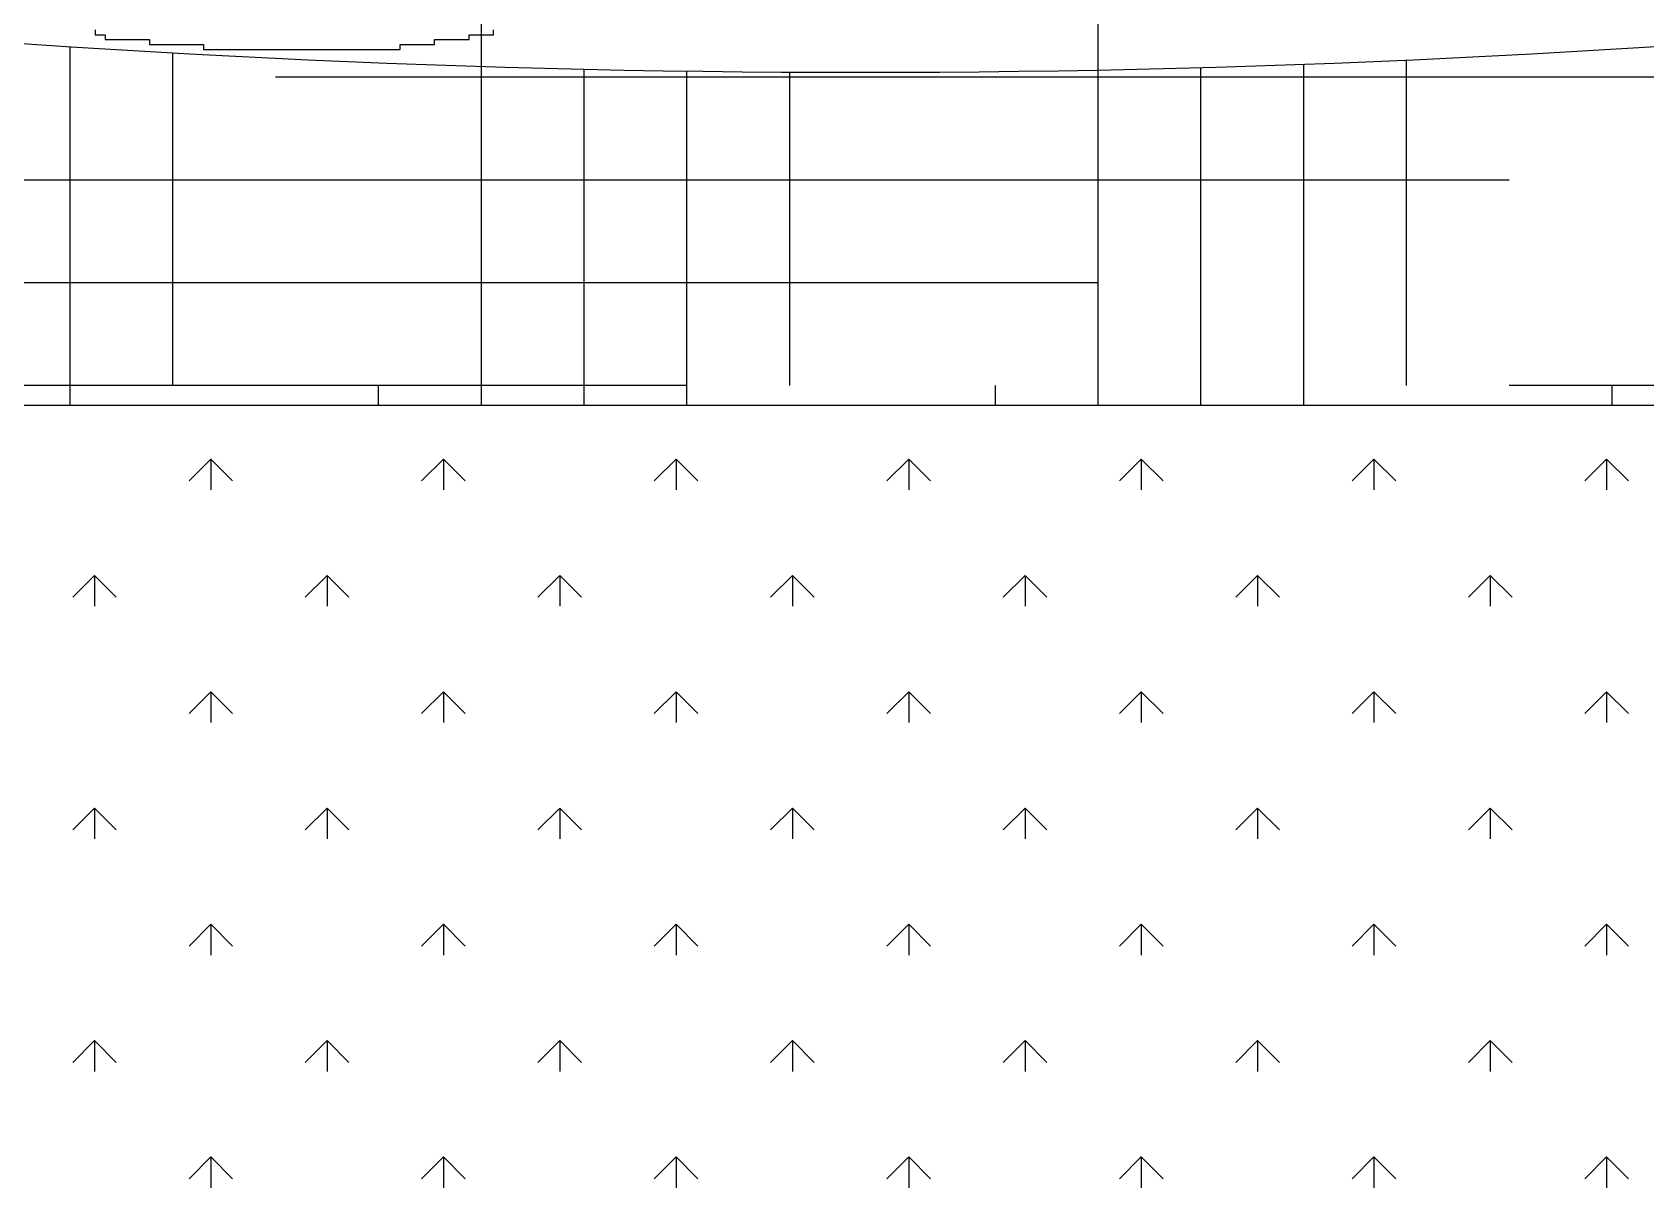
# Model space of a CAD drawing. Header units: millimetres. Extents: x -30782 to 40110, y 35885 to 73818.
# Drawn here: x 7656 to 8245, y 69807 to 70228 of the extents above; entities that cross this region are included whole.
import ezdxf

# ---------------------------------------------------------------- set-up
doc = ezdxf.new("R2010")
doc.units = ezdxf.units.MM

# ---------------------------------------------------------------- blocks, each defined once
blk = doc.blocks.new('A$C107E516A')
for p, q in [((1303.73, 1706.06, -685.71), (1303.73, 1548.94, -685.71)), ((1528.73, 1706.06, -685.71), (1528.73, 1548.94, -685.71)), ((1163.04, 1685.89, -685.71), (1163.04, 1684.09, -685.71)), ((1163.04, 1684.09, -685.71), (1166.63, 1684.09, -685.71)), ((1166.63, 1684.09, -685.71), (1166.63, 1682.3, -685.71)), ((1299.36, 1684.09, -685.71), (1308.33, 1684.09, -685.71)), ((1299.36, 1682.3, -685.71), (1299.36, 1684.09, -685.71)), ((1308.33, 1684.09, -685.71), (1308.33, 1685.89, -685.71)), ((1153.73, 1679.77, -685.71), (1153.73, 1548.94, -685.71)), ((1166.63, 1682.3, -685.71), (1182.77, 1682.3, -685.71)), ((1182.77, 1682.3, -685.71), (1182.77, 1680.51, -685.71)), ((1182.77, 1680.51, -685.71), (1202.5, 1680.51, -685.71)), ((1191.23, 1677.48, -685.71), (1191.23, 1556.06, -685.71)), ((1202.5, 1680.51, -685.71), (1202.5, 1678.72, -685.71)), ((1202.5, 1678.72, -685.71), (1274.25, 1678.72, -685.71)), ((1274.25, 1680.51, -685.71), (1286.81, 1680.51, -685.71)), ((1274.25, 1678.72, -685.71), (1274.25, 1680.51, -685.71)), ((1286.81, 1682.3, -685.71), (1299.36, 1682.3, -685.71)), ((1286.81, 1680.51, -685.71), (1286.81, 1682.3, -685.71)), ((1341.23, 1671.52, -685.71), (1341.23, 1548.94, -685.71)), ((1566.23, 1672.11, -685.71), (1566.23, 1548.94, -685.71)), ((1603.73, 1673.32, -685.71), (1603.73, 1548.94, -685.71)), ((1641.23, 1674.84, -685.71), (1641.23, 1556.06, -685.71)), ((1828.73, 1668.56, -685.71), (1228.73, 1668.56, -685.71)), ((1378.73, 1670.83, -685.71), (1378.73, 1548.94, -685.71)), ((1416.23, 1670.45, -685.71), (1416.23, 1556.06, -685.71)), ((1678.73, 1631.06, -685.71), (1078.73, 1631.06, -685.71)), ((1528.73, 1593.56, -685.71), (928.73, 1593.56, -685.71)), ((1378.73, 1556.06, -685.71), (778.73, 1556.06, -685.71)), ((1266.23, 1556.06, -685.71), (1266.23, 1548.94, -685.71)), ((1491.23, 1556.06, -685.71), (1491.23, 1548.94, -685.71)), ((2278.73, 1556.06, -685.71), (1678.73, 1556.06, -685.71)), ((1716.23, 1556.06, -685.71), (1716.23, 1548.94, -685.71)), ((300, 1548.94, -685.71), (2673.94, 1548.94, -685.71)), ((1205.17, 1529.26, -685.71), (1197.22, 1521.31, -685.71)), ((1205.17, 1529.26, -685.71), (1205.17, 1518.01, -685.71)), ((1205.17, 1529.26, -685.71), (1213.13, 1521.31, -685.71)), ((1290.02, 1529.26, -685.71), (1282.07, 1521.31, -685.71)), ((1290.02, 1529.26, -685.71), (1290.02, 1518.01, -685.71)), ((1290.02, 1529.26, -685.71), (1297.98, 1521.31, -685.71)), ((1374.88, 1529.26, -685.71), (1366.92, 1521.31, -685.71)), ((1374.88, 1529.26, -685.71), (1374.88, 1518.01, -685.71)), ((1374.88, 1529.26, -685.71), (1382.83, 1521.31, -685.71)), ((1459.73, 1529.26, -685.71), (1451.77, 1521.31, -685.71)), ((1459.73, 1529.26, -685.71), (1459.73, 1518.01, -685.71)), ((1459.73, 1529.26, -685.71), (1467.68, 1521.31, -685.71)), ((1544.58, 1529.26, -685.71), (1536.63, 1521.31, -685.71)), ((1544.58, 1529.26, -685.71), (1544.58, 1518.01, -685.71)), ((1544.58, 1529.26, -685.71), (1552.54, 1521.31, -685.71)), ((1629.43, 1529.26, -685.71), (1621.48, 1521.31, -685.71)), ((1629.43, 1529.26, -685.71), (1629.43, 1518.01, -685.71)), ((1629.43, 1529.26, -685.71), (1637.39, 1521.31, -685.71)), ((1714.29, 1529.26, -685.71), (1706.33, 1521.31, -685.71)), ((1714.29, 1529.26, -685.71), (1714.29, 1518.01, -685.71)), ((1714.29, 1529.26, -685.71), (1722.24, 1521.31, -685.71)), ((1162.74, 1486.84, -685.71), (1154.79, 1478.88, -685.71)), ((1162.74, 1486.84, -685.71), (1170.7, 1478.88, -685.71)), ((1162.74, 1486.84, -685.71), (1162.74, 1475.59, -685.71)), ((1247.6, 1486.84, -685.71), (1239.64, 1478.88, -685.71)), ((1247.6, 1486.84, -685.71), (1247.6, 1475.59, -685.71)), ((1247.6, 1486.84, -685.71), (1255.55, 1478.88, -685.71)), ((1332.45, 1486.84, -685.71), (1324.49, 1478.88, -685.71)), ((1332.45, 1486.84, -685.71), (1332.45, 1475.59, -685.71)), ((1332.45, 1486.84, -685.71), (1340.4, 1478.88, -685.71)), ((1417.3, 1486.84, -685.71), (1409.35, 1478.88, -685.71)), ((1417.3, 1486.84, -685.71), (1417.3, 1475.59, -685.71)), ((1417.3, 1486.84, -685.71), (1425.26, 1478.88, -685.71)), ((1502.16, 1486.84, -685.71), (1494.2, 1478.88, -685.71)), ((1502.16, 1486.84, -685.71), (1502.16, 1475.59, -685.71)), ((1502.16, 1486.84, -685.71), (1510.11, 1478.88, -685.71)), ((1587.01, 1486.84, -685.71), (1579.05, 1478.88, -685.71)), ((1587.01, 1486.84, -685.71), (1587.01, 1475.59, -685.71)), ((1587.01, 1486.84, -685.71), (1594.96, 1478.88, -685.71)), ((1671.86, 1486.84, -685.71), (1663.91, 1478.88, -685.71)), ((1671.86, 1486.84, -685.71), (1671.86, 1475.59, -685.71)), ((1671.86, 1486.84, -685.71), (1679.82, 1478.88, -685.71)), ((1205.17, 1444.41, -685.71), (1197.22, 1436.46, -685.71)), ((1205.17, 1444.41, -685.71), (1205.17, 1433.16, -685.71)), ((1205.17, 1444.41, -685.71), (1213.13, 1436.46, -685.71)), ((1290.02, 1444.41, -685.71), (1282.07, 1436.46, -685.71)), ((1290.02, 1444.41, -685.71), (1290.02, 1433.16, -685.71)), ((1290.02, 1444.41, -685.71), (1297.98, 1436.46, -685.71)), ((1374.88, 1444.41, -685.71), (1366.92, 1436.46, -685.71)), ((1374.88, 1444.41, -685.71), (1374.88, 1433.16, -685.71)), ((1374.88, 1444.41, -685.71), (1382.83, 1436.46, -685.71)), ((1459.73, 1444.41, -685.71), (1451.77, 1436.46, -685.71)), ((1459.73, 1444.41, -685.71), (1459.73, 1433.16, -685.71)), ((1459.73, 1444.41, -685.71), (1467.68, 1436.46, -685.71)), ((1544.58, 1444.41, -685.71), (1536.63, 1436.46, -685.71)), ((1544.58, 1444.41, -685.71), (1544.58, 1433.16, -685.71)), ((1544.58, 1444.41, -685.71), (1552.54, 1436.46, -685.71)), ((1629.43, 1444.41, -685.71), (1621.48, 1436.46, -685.71)), ((1629.43, 1444.41, -685.71), (1629.43, 1433.16, -685.71)), ((1629.43, 1444.41, -685.71), (1637.39, 1436.46, -685.71)), ((1714.29, 1444.41, -685.71), (1706.33, 1436.46, -685.71)), ((1714.29, 1444.41, -685.71), (1714.29, 1433.16, -685.71)), ((1714.29, 1444.41, -685.71), (1722.24, 1436.46, -685.71)), ((1162.74, 1401.98, -685.71), (1154.79, 1394.03, -685.71)), ((1162.74, 1401.98, -685.71), (1170.7, 1394.03, -685.71)), ((1162.74, 1401.98, -685.71), (1162.74, 1390.73, -685.71)), ((1247.6, 1401.98, -685.71), (1239.64, 1394.03, -685.71)), ((1247.6, 1401.98, -685.71), (1247.6, 1390.73, -685.71)), ((1247.6, 1401.98, -685.71), (1255.55, 1394.03, -685.71)), ((1332.45, 1401.98, -685.71), (1324.49, 1394.03, -685.71)), ((1332.45, 1401.98, -685.71), (1332.45, 1390.73, -685.71)), ((1332.45, 1401.98, -685.71), (1340.4, 1394.03, -685.71)), ((1417.3, 1401.98, -685.71), (1409.35, 1394.03, -685.71)), ((1417.3, 1401.98, -685.71), (1417.3, 1390.73, -685.71)), ((1417.3, 1401.98, -685.71), (1425.26, 1394.03, -685.71)), ((1502.16, 1401.98, -685.71), (1494.2, 1394.03, -685.71)), ((1502.16, 1401.98, -685.71), (1502.16, 1390.73, -685.71)), ((1502.16, 1401.98, -685.71), (1510.11, 1394.03, -685.71)), ((1587.01, 1401.98, -685.71), (1579.05, 1394.03, -685.71)), ((1587.01, 1401.98, -685.71), (1587.01, 1390.73, -685.71)), ((1587.01, 1401.98, -685.71), (1594.96, 1394.03, -685.71)), ((1671.86, 1401.98, -685.71), (1663.91, 1394.03, -685.71)), ((1671.86, 1401.98, -685.71), (1671.86, 1390.73, -685.71)), ((1671.86, 1401.98, -685.71), (1679.82, 1394.03, -685.71)), ((1205.17, 1359.56, -685.71), (1197.22, 1351.6, -685.71)), ((1205.17, 1359.56, -685.71), (1205.17, 1348.31, -685.71)), ((1205.17, 1359.56, -685.71), (1213.13, 1351.6, -685.71)), ((1290.02, 1359.56, -685.71), (1282.07, 1351.6, -685.71)), ((1290.02, 1359.56, -685.71), (1290.02, 1348.31, -685.71)), ((1290.02, 1359.56, -685.71), (1297.98, 1351.6, -685.71)), ((1374.88, 1359.56, -685.71), (1366.92, 1351.6, -685.71)), ((1374.88, 1359.56, -685.71), (1374.88, 1348.31, -685.71)), ((1374.88, 1359.56, -685.71), (1382.83, 1351.6, -685.71)), ((1459.73, 1359.56, -685.71), (1451.77, 1351.6, -685.71)), ((1459.73, 1359.56, -685.71), (1459.73, 1348.31, -685.71)), ((1459.73, 1359.56, -685.71), (1467.68, 1351.6, -685.71)), ((1544.58, 1359.56, -685.71), (1536.63, 1351.6, -685.71)), ((1544.58, 1359.56, -685.71), (1544.58, 1348.31, -685.71)), ((1544.58, 1359.56, -685.71), (1552.54, 1351.6, -685.71)), ((1629.43, 1359.56, -685.71), (1621.48, 1351.6, -685.71)), ((1629.43, 1359.56, -685.71), (1629.43, 1348.31, -685.71)), ((1629.43, 1359.56, -685.71), (1637.39, 1351.6, -685.71)), ((1714.29, 1359.56, -685.71), (1706.33, 1351.6, -685.71)), ((1714.29, 1359.56, -685.71), (1714.29, 1348.31, -685.71)), ((1714.29, 1359.56, -685.71), (1722.24, 1351.6, -685.71)), ((1162.74, 1317.13, -685.71), (1154.79, 1309.18, -685.71)), ((1162.74, 1317.13, -685.71), (1170.7, 1309.18, -685.71)), ((1162.74, 1317.13, -685.71), (1162.74, 1305.88, -685.71)), ((1247.6, 1317.13, -685.71), (1239.64, 1309.18, -685.71)), ((1247.6, 1317.13, -685.71), (1247.6, 1305.88, -685.71)), ((1247.6, 1317.13, -685.71), (1255.55, 1309.18, -685.71)), ((1332.45, 1317.13, -685.71), (1324.49, 1309.18, -685.71)), ((1332.45, 1317.13, -685.71), (1332.45, 1305.88, -685.71)), ((1332.45, 1317.13, -685.71), (1340.4, 1309.18, -685.71)), ((1417.3, 1317.13, -685.71), (1409.35, 1309.18, -685.71)), ((1417.3, 1317.13, -685.71), (1417.3, 1305.88, -685.71)), ((1417.3, 1317.13, -685.71), (1425.26, 1309.18, -685.71)), ((1502.16, 1317.13, -685.71), (1494.2, 1309.18, -685.71)), ((1502.16, 1317.13, -685.71), (1502.16, 1305.88, -685.71)), ((1502.16, 1317.13, -685.71), (1510.11, 1309.18, -685.71)), ((1587.01, 1317.13, -685.71), (1579.05, 1309.18, -685.71)), ((1587.01, 1317.13, -685.71), (1587.01, 1305.88, -685.71)), ((1587.01, 1317.13, -685.71), (1594.96, 1309.18, -685.71)), ((1671.86, 1317.13, -685.71), (1663.91, 1309.18, -685.71)), ((1671.86, 1317.13, -685.71), (1671.86, 1305.88, -685.71)), ((1671.86, 1317.13, -685.71), (1679.82, 1309.18, -685.71)), ((1205.17, 1274.7, -685.71), (1197.22, 1266.75, -685.71)), ((1205.17, 1274.7, -685.71), (1213.13, 1266.75, -685.71)), ((1205.17, 1274.7, -685.71), (1205.17, 1263.45, -685.71)), ((1290.02, 1274.7, -685.71), (1282.07, 1266.75, -685.71)), ((1290.02, 1274.7, -685.71), (1297.98, 1266.75, -685.71)), ((1290.02, 1274.7, -685.71), (1290.02, 1263.45, -685.71)), ((1374.88, 1274.7, -685.71), (1366.92, 1266.75, -685.71)), ((1374.88, 1274.7, -685.71), (1382.83, 1266.75, -685.71)), ((1374.88, 1274.7, -685.71), (1374.88, 1263.45, -685.71)), ((1459.73, 1274.7, -685.71), (1451.77, 1266.75, -685.71)), ((1459.73, 1274.7, -685.71), (1467.68, 1266.75, -685.71)), ((1459.73, 1274.7, -685.71), (1459.73, 1263.45, -685.71)), ((1544.58, 1274.7, -685.71), (1536.63, 1266.75, -685.71)), ((1544.58, 1274.7, -685.71), (1552.54, 1266.75, -685.71)), ((1544.58, 1274.7, -685.71), (1544.58, 1263.45, -685.71)), ((1629.43, 1274.7, -685.71), (1621.48, 1266.75, -685.71)), ((1629.43, 1274.7, -685.71), (1637.39, 1266.75, -685.71)), ((1629.43, 1274.7, -685.71), (1629.43, 1263.45, -685.71)), ((1714.29, 1274.7, -685.71), (1706.33, 1266.75, -685.71)), ((1714.29, 1274.7, -685.71), (1722.24, 1266.75, -685.71)), ((1714.29, 1274.7, -685.71), (1714.29, 1263.45, -685.71))]:
    blk.add_line(p, q)
blk.add_arc((1442.2, 6103.5, -685.71), 4433.13, 258.06327, 281.93673)

msp = doc.modelspace()

# ---------------------------------------------------------------- block references
msp.add_blockref('A$C107E516A', (6516.12, 68543.37))

doc.saveas('drawing.dxf')
